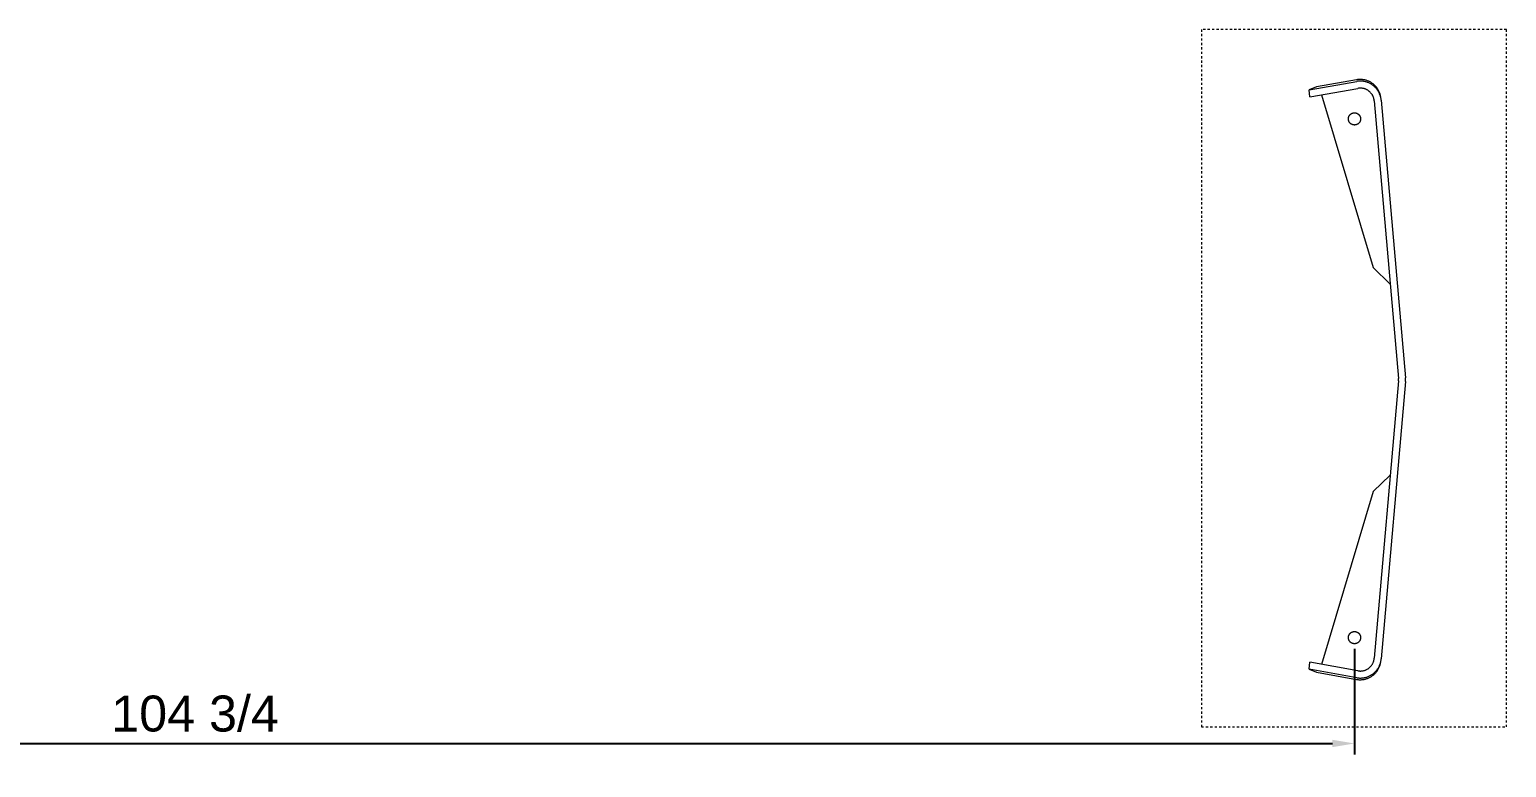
# Model space of a CAD drawing. Header units: inches. Extents: x -9 to 197, y 0 to 134.
# Drawn here: x 52.8 to 119.5, y -0.2 to 33.1 of the extents above; entities that cross this region are included whole.
import ezdxf

# ---------------------------------------------------------------- set-up
doc = ezdxf.new("R2010")
doc.units = ezdxf.units.IN
doc.linetypes.add('HIDDEN', pattern=[1.905, 1.27, -0.635])
for name, color, linetype, lineweight in [('ZANO_R', 7, 'Continuous', 0), ('ZANO_R_przerywana', 250, 'HIDDEN', 0), ('ZANO_W', 1, 'Continuous', 0)]:
    doc.layers.add(name, color=color, linetype=linetype, lineweight=lineweight)
doc.styles.get("Standard").update_dxf_attribs({"font": 'arial.ttf'})
doc.dimstyles.new('amerykanie', dxfattribs={"dimtxt": 50, "dimasz": 50, "dimexe": 0.5, "dimexo": 0.5, "dimgap": 1, "dimtad": 1, "dimdec": 0, "dimzin": 0, "dimlunit": 5, "dimtxsty": 'Standard', "dimcen": 0.09, "dimclrd": 1, "dimclre": 1, "dimclrt": 1, "dimazin": 0, "dimtfac": 1, "dimtdec": 0, "dimtmove": 0, "dimatfit": 3, "dimfxl": 1, "dimtzin": 0, "dimarcsym": 1})

# ---------------------------------------------------------------- blocks, each defined once
blk = doc.blocks.new('*D396')
at = {"layer": 'ZANO_W', "color": 1, "lineweight": -2}
for p, q in [((7.88, 5.131), (7.88, 0.351)), ((112.644, 5.132), (112.644, 0.351)), ((8.88, 0.851), (111.644, 0.851))]:
    blk.add_line(p, q, dxfattribs=at)
at = {"layer": 'ZANO_W', "color": 1}
for points in [[(8.88, 1.018), (8.88, 0.684), (7.88, 0.851)], [(111.644, 0.684), (111.644, 1.018), (112.644, 0.851)]]:
    blk.add_solid(points, dxfattribs=at)
at = {"layer": 'ZANO_W', "color": 1, "insert": (60.262, 2.192), "char_height": 1.625, "attachment_point": 5}
blk.add_mtext('104 3/4', dxfattribs=at)

msp = doc.modelspace()

# ---------------------------------------------------------------- linework, layer by layer
at = {"layer": 'ZANO_R'}
for p, q in [((110.59121, 30.36958), (112.74469, 30.75025)), ((112.73798, 30.82695), (110.93279, 30.503)), ((112.75005, 30.82893), (112.73798, 30.82695)), ((112.77701, 30.75531), (112.74469, 30.75025)), ((112.78239, 30.83348), (112.75005, 30.82893)), ((112.80949, 30.75924), (112.77701, 30.75531)), ((112.81487, 30.83692), (112.78239, 30.83348)), ((112.84208, 30.76205), (112.80949, 30.75924)), ((112.84744, 30.83923), (112.81487, 30.83692)), ((112.87476, 30.76373), (112.84208, 30.76205)), ((112.88008, 30.84042), (112.84744, 30.83923)), ((112.90747, 30.76428), (112.87476, 30.76373)), ((112.91274, 30.84049), (112.88008, 30.84042)), ((112.94018, 30.7637), (112.90747, 30.76428)), ((112.94538, 30.83943), (112.91274, 30.84049)), ((112.97285, 30.762), (112.94018, 30.7637)), ((112.97797, 30.83726), (112.94538, 30.83943)), ((113.00544, 30.75916), (112.97285, 30.762)), ((113.01046, 30.83396), (112.97797, 30.83726)), ((113.03792, 30.7552), (113.00544, 30.75916)), ((113.04281, 30.82954), (113.01046, 30.83396)), ((113.07024, 30.75012), (113.03792, 30.7552)), ((113.075, 30.82402), (113.04281, 30.82954)), ((113.10236, 30.74392), (113.07024, 30.75012)), ((113.10698, 30.81739), (113.075, 30.82402)), ((113.13426, 30.73662), (113.10236, 30.74392)), ((113.13871, 30.80967), (113.10698, 30.81739)), ((113.16588, 30.72823), (113.13426, 30.73662)), ((113.17016, 30.80086), (113.13871, 30.80967)), ((113.19719, 30.71874), (113.16588, 30.72823)), ((113.20128, 30.79097), (113.17016, 30.80086)), ((113.22815, 30.70818), (113.19719, 30.71874)), ((113.23205, 30.78002), (113.20128, 30.79097)), ((113.25873, 30.69656), (113.22815, 30.70818)), ((113.26242, 30.76801), (113.23205, 30.78002)), ((113.28889, 30.68388), (113.25873, 30.69656)), ((113.29236, 30.75497), (113.26242, 30.76801)), ((113.32184, 30.7409), (113.29236, 30.75497)), ((113.35081, 30.72583), (113.32184, 30.7409)), ((113.37925, 30.70977), (113.35081, 30.72583)), ((113.40711, 30.69275), (113.37925, 30.70977)), ((110.93279, 30.503), (110.59121, 30.36958)), ((110.63099, 30.05517), (110.59121, 30.36958)), ((110.63099, 30.05517), (112.79952, 30.43851)), ((111.15081, 30.14706), (113.49351, 22.34751)), ((112.82107, 30.44187), (112.79952, 30.43851)), ((112.84272, 30.4445), (112.82107, 30.44187)), ((112.86445, 30.44637), (112.84272, 30.4445)), ((112.88623, 30.44749), (112.86445, 30.44637)), ((112.90804, 30.44786), (112.88623, 30.44749)), ((112.92985, 30.44747), (112.90804, 30.44786)), ((112.95163, 30.44633), (112.92985, 30.44747)), ((112.97336, 30.44444), (112.95163, 30.44633)), ((112.99501, 30.4418), (112.97336, 30.44444)), ((113.01655, 30.43841), (112.99501, 30.4418)), ((113.03797, 30.43429), (113.01655, 30.43841)), ((113.05923, 30.42942), (113.03797, 30.43429)), ((113.08031, 30.42382), (113.05923, 30.42942)), ((113.10118, 30.4175), (113.08031, 30.42382)), ((113.12183, 30.41046), (113.10118, 30.4175)), ((113.14222, 30.40271), (113.12183, 30.41046)), ((113.16232, 30.39426), (113.14222, 30.40271)), ((113.18213, 30.38512), (113.16232, 30.39426)), ((113.2016, 30.3753), (113.18213, 30.38512)), ((113.22073, 30.36481), (113.2016, 30.3753)), ((113.23948, 30.35368), (113.22073, 30.36481)), ((113.25784, 30.34189), (113.23948, 30.35368)), ((113.27577, 30.32949), (113.25784, 30.34189)), ((113.29327, 30.31647), (113.27577, 30.32949)), ((113.3186, 30.67017), (113.28889, 30.68388)), ((113.31031, 30.30285), (113.29327, 30.31647)), ((113.32687, 30.28865), (113.31031, 30.30285)), ((113.34781, 30.65545), (113.3186, 30.67017)), ((113.34292, 30.27389), (113.32687, 30.28865)), ((113.35846, 30.25858), (113.34292, 30.27389)), ((113.3765, 30.63972), (113.34781, 30.65545)), ((113.37346, 30.24275), (113.35846, 30.25858)), ((113.3879, 30.22641), (113.37346, 30.24275)), ((113.40463, 30.62301), (113.3765, 30.63972)), ((113.40177, 30.20957), (113.3879, 30.22641)), ((113.41505, 30.19227), (113.40177, 30.20957)), ((113.43216, 30.60534), (113.40463, 30.62301)), ((113.43438, 30.67477), (113.40711, 30.69275)), ((113.42773, 30.17452), (113.41505, 30.19227)), ((113.43978, 30.15635), (113.42773, 30.17452)), ((113.45907, 30.58673), (113.43216, 30.60534)), ((113.46101, 30.65587), (113.43438, 30.67477)), ((113.4512, 30.13776), (113.43978, 30.15635)), ((113.46197, 30.1188), (113.4512, 30.13776)), ((113.48532, 30.5672), (113.45907, 30.58673)), ((113.48698, 30.63606), (113.46101, 30.65587)), ((113.47208, 30.09947), (113.46197, 30.1188)), ((113.48151, 30.0798), (113.47208, 30.09947)), ((113.49026, 30.05982), (113.48151, 30.0798)), ((113.51087, 30.54677), (113.48532, 30.5672)), ((113.51224, 30.61537), (113.48698, 30.63606)), ((113.49831, 30.03956), (113.49026, 30.05982)), ((113.50566, 30.01902), (113.49831, 30.03956)), ((113.53571, 30.52548), (113.51087, 30.54677)), ((113.53678, 30.59382), (113.51224, 30.61537)), ((113.55979, 30.50333), (113.53571, 30.52548)), ((113.56057, 30.57144), (113.53678, 30.59382)), ((113.5831, 30.48037), (113.55979, 30.50333)), ((113.58357, 30.54826), (113.56057, 30.57144)), ((113.6056, 30.45662), (113.5831, 30.48037)), ((113.60576, 30.5243), (113.58357, 30.54826)), ((113.62726, 30.43211), (113.6056, 30.45662)), ((113.62712, 30.49959), (113.60576, 30.5243)), ((113.64761, 30.47416), (113.62712, 30.49959)), ((113.64807, 30.40686), (113.62726, 30.43211)), ((113.66721, 30.44804), (113.64761, 30.47416)), ((113.66799, 30.38091), (113.64807, 30.40686)), ((113.6859, 30.42126), (113.66721, 30.44804)), ((113.687, 30.35428), (113.66799, 30.38091)), ((113.70366, 30.39386), (113.6859, 30.42126)), ((113.70508, 30.32701), (113.687, 30.35428)), ((113.72047, 30.36585), (113.70366, 30.39386)), ((113.72221, 30.29914), (113.70508, 30.32701)), ((113.7363, 30.33729), (113.72047, 30.36585)), ((113.73836, 30.27069), (113.72221, 30.29914)), ((113.75115, 30.3082), (113.7363, 30.33729)), ((113.75353, 30.2417), (113.73836, 30.27069)), ((113.76498, 30.27862), (113.75115, 30.3082)), ((113.76768, 30.2122), (113.75353, 30.2417)), ((113.77779, 30.24858), (113.76498, 30.27862)), ((113.7808, 30.18223), (113.76768, 30.2122)), ((113.78955, 30.21811), (113.77779, 30.24858)), ((113.79288, 30.15183), (113.7808, 30.18223)), ((113.80026, 30.18726), (113.78955, 30.21811)), ((113.80391, 30.12103), (113.79288, 30.15183)), ((113.8099, 30.15606), (113.80026, 30.18726)), ((113.81386, 30.08986), (113.80391, 30.12103)), ((113.81847, 30.12454), (113.8099, 30.15606)), ((113.82273, 30.05837), (113.81386, 30.08986)), ((113.82594, 30.09275), (113.81847, 30.12454)), ((113.8305, 30.02659), (113.82273, 30.05837)), ((113.83232, 30.06072), (113.82594, 30.09275)), ((113.5123, 29.99824), (113.50566, 30.01902)), ((113.51821, 29.97725), (113.5123, 29.99824)), ((113.5234, 29.95606), (113.51821, 29.97725)), ((113.52784, 29.93471), (113.5234, 29.95606)), ((113.53155, 29.91322), (113.52784, 29.93471)), ((113.53452, 29.89161), (113.53155, 29.91322)), ((113.53673, 29.86991), (113.53452, 29.89161)), ((113.53673, 29.86991), (114.63292, 17.34048)), ((113.83718, 29.99456), (113.8305, 30.02659)), ((113.84274, 29.96232), (113.83718, 29.99456)), ((113.84719, 29.92991), (113.84274, 29.96232)), ((113.8495, 29.90887), (113.84364, 29.97582)), ((113.85051, 29.89736), (113.84719, 29.92991)), ((113.85051, 29.89736), (114.94669, 17.36793)), ((112.36851, 29.05776), (112.36867, 29.06717)), ((112.36867, 29.04835), (112.36851, 29.05776)), ((112.36867, 29.06717), (112.36915, 29.07656)), ((112.36915, 29.03895), (112.36867, 29.04835)), ((112.36915, 29.07656), (112.36995, 29.08594)), ((112.36995, 29.02957), (112.36915, 29.03895)), ((112.36995, 29.08594), (112.37107, 29.09528)), ((112.37107, 29.02023), (112.36995, 29.02957)), ((112.37107, 29.09528), (112.37251, 29.10458)), ((112.37251, 29.01093), (112.37107, 29.02023)), ((112.37251, 29.10458), (112.37427, 29.11383)), ((112.37427, 29.00168), (112.37251, 29.01093)), ((112.37427, 29.11383), (112.37634, 29.12301)), ((112.37634, 28.9925), (112.37427, 29.00168)), ((112.37634, 29.12301), (112.37873, 29.13211)), ((112.37873, 28.9834), (112.37634, 28.9925)), ((112.37873, 29.13211), (112.38142, 29.14113)), ((112.38142, 28.97438), (112.37873, 28.9834)), ((112.38142, 29.14113), (112.38442, 29.15005)), ((112.38442, 28.96546), (112.38142, 28.97438)), ((112.38442, 29.15005), (112.38772, 29.15886)), ((112.38772, 28.95665), (112.38442, 28.96546)), ((112.38772, 29.15886), (112.39132, 29.16756)), ((112.39132, 28.94796), (112.38772, 28.95665)), ((112.39132, 29.16756), (112.39522, 29.17612)), ((112.39522, 28.93939), (112.39132, 28.94796)), ((112.39522, 29.17612), (112.39941, 29.18455)), ((112.39941, 28.93096), (112.39522, 28.93939)), ((112.39941, 29.18455), (112.40388, 29.19283)), ((112.40388, 28.92268), (112.39941, 28.93096)), ((112.40388, 29.19283), (112.40863, 29.20095)), ((112.40863, 28.91456), (112.40388, 28.92268)), ((112.40863, 29.20095), (112.41365, 29.20891)), ((112.41365, 28.9066), (112.40863, 28.91456)), ((112.41365, 29.20891), (112.41895, 29.21669)), ((112.41895, 28.89882), (112.41365, 28.9066)), ((112.41895, 29.21669), (112.42451, 29.22429)), ((112.42451, 28.89123), (112.41895, 28.89882)), ((112.42451, 29.22429), (112.43032, 29.23169)), ((112.43032, 28.88383), (112.42451, 28.89123)), ((112.43032, 29.23169), (112.43638, 29.23888)), ((112.43638, 28.87663), (112.43032, 28.88383)), ((112.43638, 29.23888), (112.44269, 29.24587)), ((112.44269, 28.86964), (112.43638, 28.87663)), ((112.44269, 29.24587), (112.44923, 29.25264)), ((112.44923, 28.86288), (112.44269, 28.86964)), ((112.44923, 29.25264), (112.456, 29.25918)), ((112.456, 28.85634), (112.44923, 28.86288)), ((112.456, 29.25918), (112.46298, 29.26548)), ((112.46298, 28.85003), (112.456, 28.85634)), ((112.46298, 29.26548), (112.47018, 29.27154)), ((112.47018, 28.84397), (112.46298, 28.85003)), ((112.47018, 29.27154), (112.47758, 29.27736)), ((112.47758, 28.83815), (112.47018, 28.84397)), ((112.47758, 29.27736), (112.48517, 29.28292)), ((112.48517, 28.8326), (112.47758, 28.83815)), ((112.48517, 29.28292), (112.49295, 29.28821)), ((112.49295, 28.8273), (112.48517, 28.8326)), ((112.49295, 29.28821), (112.50091, 29.29324)), ((112.50091, 28.82228), (112.49295, 28.8273)), ((112.50091, 29.29324), (112.50903, 29.29799)), ((112.50903, 28.81752), (112.50091, 28.82228)), ((112.50903, 29.29799), (112.51731, 29.30246)), ((112.51731, 28.81305), (112.50903, 28.81752)), ((112.51731, 29.30246), (112.52574, 29.30665)), ((112.52574, 28.80887), (112.51731, 28.81305)), ((112.52574, 29.30665), (112.53431, 29.31054)), ((112.53431, 28.80497), (112.52574, 28.80887)), ((112.53431, 29.31054), (112.543, 29.31414)), ((112.543, 28.80137), (112.53431, 28.80497)), ((112.543, 29.31414), (112.55182, 29.31745)), ((112.55182, 28.79807), (112.543, 28.80137)), ((112.55182, 29.31745), (112.56074, 29.32045)), ((112.56074, 28.79507), (112.55182, 28.79807)), ((112.56074, 29.32045), (112.56975, 29.32314)), ((112.56975, 28.79237), (112.56074, 28.79507)), ((112.56975, 29.32314), (112.57886, 29.32552)), ((112.57886, 28.78999), (112.56975, 28.79237)), ((112.57886, 29.32552), (112.58804, 29.32759)), ((112.58804, 28.78792), (112.57886, 28.78999)), ((112.58804, 29.32759), (112.59728, 29.32935)), ((112.59728, 28.78616), (112.58804, 28.78792)), ((112.59728, 29.32935), (112.60658, 29.33079)), ((112.60658, 28.78472), (112.59728, 28.78616)), ((112.60658, 29.33079), (112.61592, 29.33191)), ((112.61592, 28.7836), (112.60658, 28.78472)), ((112.61592, 29.33191), (112.6253, 29.33272)), ((112.6253, 28.7828), (112.61592, 28.7836)), ((112.6253, 29.33272), (112.6347, 29.3332)), ((112.6347, 28.78231), (112.6253, 28.7828)), ((112.6347, 29.3332), (112.64411, 29.33336)), ((112.64411, 28.78215), (112.6347, 28.78231)), ((112.64411, 29.33336), (112.65352, 29.3332)), ((112.65352, 28.78231), (112.64411, 28.78215)), ((112.65352, 29.3332), (112.66292, 29.33272)), ((112.66292, 28.7828), (112.65352, 28.78231)), ((112.66292, 29.33272), (112.67229, 29.33191)), ((112.67229, 28.7836), (112.66292, 28.7828)), ((112.67229, 29.33191), (112.68164, 29.33079)), ((112.68164, 28.78472), (112.67229, 28.7836)), ((112.68164, 29.33079), (112.69094, 29.32935)), ((112.69094, 28.78616), (112.68164, 28.78472)), ((112.69094, 29.32935), (112.70018, 29.32759)), ((112.70018, 28.78792), (112.69094, 28.78616)), ((112.70018, 29.32759), (112.70936, 29.32552)), ((112.70936, 28.78999), (112.70018, 28.78792)), ((112.70936, 29.32552), (112.71847, 29.32314)), ((112.71847, 28.79237), (112.70936, 28.78999)), ((112.71847, 29.32314), (112.72748, 29.32045)), ((112.72748, 28.79507), (112.71847, 28.79237)), ((112.72748, 29.32045), (112.7364, 29.31745)), ((112.7364, 28.79807), (112.72748, 28.79507)), ((112.7364, 29.31745), (112.74522, 29.31414)), ((112.74522, 28.80137), (112.7364, 28.79807)), ((112.74522, 29.31414), (112.75391, 29.31054)), ((112.75391, 28.80497), (112.74522, 28.80137)), ((112.75391, 29.31054), (112.76248, 29.30665)), ((112.76248, 28.80887), (112.75391, 28.80497)), ((112.76248, 29.30665), (112.7709, 29.30246)), ((112.7709, 28.81305), (112.76248, 28.80887)), ((112.7709, 29.30246), (112.77918, 29.29799)), ((112.77918, 28.81752), (112.7709, 28.81305)), ((112.77918, 29.29799), (112.78731, 29.29324)), ((112.78731, 28.82228), (112.77918, 28.81752)), ((112.78731, 29.29324), (112.79526, 29.28821)), ((112.79526, 28.8273), (112.78731, 28.82228)), ((112.79526, 29.28821), (112.80304, 29.28292)), ((112.80304, 28.8326), (112.79526, 28.8273)), ((112.80304, 29.28292), (112.81064, 29.27736)), ((112.81064, 28.83815), (112.80304, 28.8326)), ((112.81064, 29.27736), (112.81804, 29.27154)), ((112.81804, 28.84397), (112.81064, 28.83815)), ((112.81804, 29.27154), (112.82524, 29.26548)), ((112.82524, 28.85003), (112.81804, 28.84397)), ((112.82524, 29.26548), (112.83222, 29.25918)), ((112.83222, 28.85634), (112.82524, 28.85003)), ((112.83222, 29.25918), (112.83899, 29.25264)), ((112.83899, 28.86288), (112.83222, 28.85634)), ((112.83899, 29.25264), (112.84553, 29.24587)), ((112.84553, 28.86964), (112.83899, 28.86288)), ((112.84553, 29.24587), (112.85183, 29.23888)), ((112.85183, 28.87663), (112.84553, 28.86964)), ((112.85183, 29.23888), (112.8579, 29.23169)), ((112.8579, 28.88383), (112.85183, 28.87663)), ((112.8579, 29.23169), (112.86371, 29.22429)), ((112.86371, 28.89123), (112.8579, 28.88383)), ((112.86371, 29.22429), (112.86927, 29.21669)), ((112.86927, 28.89882), (112.86371, 28.89123)), ((112.86927, 29.21669), (112.87456, 29.20891)), ((112.87456, 28.9066), (112.86927, 28.89882)), ((112.87456, 29.20891), (112.87959, 29.20095)), ((112.87959, 28.91456), (112.87456, 28.9066)), ((112.87959, 29.20095), (112.88434, 29.19283)), ((112.88434, 28.92268), (112.87959, 28.91456)), ((112.88434, 29.19283), (112.88881, 29.18455)), ((112.88881, 28.93096), (112.88434, 28.92268)), ((112.88881, 29.18455), (112.893, 29.17612)), ((112.893, 28.93939), (112.88881, 28.93096)), ((112.893, 29.17612), (112.8969, 29.16756)), ((112.8969, 28.94796), (112.893, 28.93939)), ((112.8969, 29.16756), (112.9005, 29.15886)), ((112.9005, 28.95665), (112.8969, 28.94796)), ((112.9005, 29.15886), (112.9038, 29.15005)), ((112.9038, 28.96546), (112.9005, 28.95665)), ((112.9038, 29.15005), (112.9068, 29.14113)), ((112.9068, 28.97438), (112.9038, 28.96546)), ((112.9068, 29.14113), (112.90949, 29.13211)), ((112.90949, 28.9834), (112.9068, 28.97438)), ((112.90949, 29.13211), (112.91188, 29.12301)), ((112.91188, 28.9925), (112.90949, 28.9834)), ((112.91188, 29.12301), (112.91395, 29.11383)), ((112.91395, 29.00168), (112.91188, 28.9925)), ((112.91395, 29.11383), (112.9157, 29.10458)), ((112.9157, 29.01093), (112.91395, 29.00168)), ((112.9157, 29.10458), (112.91714, 29.09528)), ((112.91714, 29.02023), (112.9157, 29.01093)), ((112.91714, 29.09528), (112.91827, 29.08594)), ((112.91827, 29.02957), (112.91714, 29.02023)), ((112.91827, 29.08594), (112.91907, 29.07656)), ((112.91907, 29.03895), (112.91827, 29.02957)), ((112.91907, 29.07656), (112.91955, 29.06717)), ((112.91955, 29.04835), (112.91907, 29.03895)), ((112.91955, 29.06717), (112.91971, 29.05776)), ((112.91971, 29.05776), (112.91955, 29.04835)), ((113.49351, 22.34751), (114.26023, 21.60035)), ((114.94869, 17.34052), (114.94669, 17.36793)), ((114.63292, 17.23067), (113.53673, 4.70124)), ((114.94669, 17.20322), (113.85051, 4.67379)), ((114.63425, 17.3222), (114.63292, 17.34048)), ((114.63292, 17.23067), (114.63425, 17.24895)), ((114.63505, 17.3039), (114.63425, 17.3222)), ((114.63425, 17.24895), (114.63505, 17.26725)), ((114.63531, 17.28558), (114.63505, 17.3039)), ((114.63505, 17.26725), (114.63531, 17.28558)), ((114.94669, 17.20322), (114.94869, 17.23063)), ((114.94989, 17.31306), (114.94869, 17.34052)), ((114.94869, 17.23063), (114.94989, 17.25809)), ((114.95029, 17.28558), (114.94989, 17.31306)), ((114.94989, 17.25809), (114.95029, 17.28558)), ((113.49351, 12.22364), (114.26023, 12.9708)), ((113.49351, 12.22364), (111.15081, 4.42409)), ((112.36851, 5.63151), (112.36867, 5.64092)), ((112.36867, 5.6221), (112.36851, 5.63151)), ((112.36867, 5.64092), (112.36915, 5.65032)), ((112.36915, 5.6127), (112.36867, 5.6221)), ((112.36915, 5.65032), (112.36995, 5.6597)), ((112.36995, 5.60333), (112.36915, 5.6127)), ((112.36995, 5.6597), (112.37107, 5.66904)), ((112.37107, 5.59398), (112.36995, 5.60333)), ((112.37107, 5.66904), (112.37251, 5.67834)), ((112.37251, 5.58468), (112.37107, 5.59398)), ((112.37251, 5.67834), (112.37427, 5.68758)), ((112.37427, 5.57544), (112.37251, 5.58468)), ((112.37427, 5.68758), (112.37634, 5.69676)), ((112.37634, 5.56626), (112.37427, 5.57544)), ((112.37634, 5.69676), (112.37873, 5.70587)), ((112.37873, 5.55715), (112.37634, 5.56626)), ((112.37873, 5.70587), (112.38142, 5.71489)), ((112.38142, 5.54814), (112.37873, 5.55715)), ((112.38142, 5.71489), (112.38442, 5.7238)), ((112.38442, 5.53922), (112.38142, 5.54814)), ((112.38442, 5.7238), (112.38772, 5.73262)), ((112.38772, 5.53041), (112.38442, 5.53922)), ((112.38772, 5.73262), (112.39132, 5.74131)), ((112.39132, 5.52171), (112.38772, 5.53041)), ((112.39132, 5.74131), (112.39522, 5.74988)), ((112.39522, 5.51314), (112.39132, 5.52171)), ((112.39522, 5.74988), (112.39941, 5.75831)), ((112.39941, 5.50472), (112.39522, 5.51314)), ((112.39941, 5.75831), (112.40388, 5.76659)), ((112.40388, 5.49644), (112.39941, 5.50472)), ((112.40388, 5.76659), (112.40863, 5.77471)), ((112.40863, 5.48831), (112.40388, 5.49644)), ((112.40863, 5.77471), (112.41365, 5.78267)), ((112.41365, 5.48036), (112.40863, 5.48831)), ((112.41365, 5.78267), (112.41895, 5.79045)), ((112.41895, 5.47258), (112.41365, 5.48036)), ((112.41895, 5.79045), (112.42451, 5.79804)), ((112.42451, 5.46498), (112.41895, 5.47258)), ((112.42451, 5.79804), (112.43032, 5.80544)), ((112.43032, 5.45758), (112.42451, 5.46498)), ((112.43032, 5.80544), (112.43638, 5.81264)), ((112.43638, 5.45038), (112.43032, 5.45758)), ((112.43638, 5.81264), (112.44269, 5.81962)), ((112.44269, 5.4434), (112.43638, 5.45038)), ((112.44269, 5.81962), (112.44923, 5.82639)), ((112.44923, 5.43663), (112.44269, 5.4434)), ((112.44923, 5.82639), (112.456, 5.83293)), ((112.456, 5.43009), (112.44923, 5.43663)), ((112.456, 5.83293), (112.46298, 5.83924)), ((112.46298, 5.42379), (112.456, 5.43009)), ((112.46298, 5.83924), (112.47018, 5.8453)), ((112.47018, 5.41772), (112.46298, 5.42379)), ((112.47018, 5.8453), (112.47758, 5.85111)), ((112.47758, 5.41191), (112.47018, 5.41772)), ((112.47758, 5.85111), (112.48517, 5.85667)), ((112.48517, 5.40635), (112.47758, 5.41191)), ((112.48517, 5.85667), (112.49295, 5.86197)), ((112.49295, 5.40106), (112.48517, 5.40635)), ((112.49295, 5.86197), (112.50091, 5.86699)), ((112.50091, 5.39603), (112.49295, 5.40106)), ((112.50091, 5.86699), (112.50903, 5.87174)), ((112.50903, 5.39128), (112.50091, 5.39603)), ((112.50903, 5.87174), (112.51731, 5.87621)), ((112.51731, 5.38681), (112.50903, 5.39128)), ((112.51731, 5.87621), (112.52574, 5.8804)), ((112.52574, 5.38262), (112.51731, 5.38681)), ((112.52574, 5.8804), (112.53431, 5.8843)), ((112.53431, 5.37873), (112.52574, 5.38262)), ((112.53431, 5.8843), (112.543, 5.8879)), ((112.543, 5.37512), (112.53431, 5.37873)), ((112.543, 5.8879), (112.55182, 5.8912)), ((112.55182, 5.37182), (112.543, 5.37512)), ((112.55182, 5.8912), (112.56074, 5.8942)), ((112.56074, 5.36882), (112.55182, 5.37182)), ((112.56074, 5.8942), (112.56975, 5.89689)), ((112.56975, 5.36613), (112.56074, 5.36882)), ((112.56975, 5.89689), (112.57886, 5.89928)), ((112.57886, 5.36374), (112.56975, 5.36613)), ((112.57886, 5.89928), (112.58804, 5.90135)), ((112.58804, 5.36167), (112.57886, 5.36374)), ((112.58804, 5.90135), (112.59728, 5.90311)), ((112.59728, 5.35992), (112.58804, 5.36167)), ((112.59728, 5.90311), (112.60658, 5.90455)), ((112.60658, 5.35848), (112.59728, 5.35992)), ((112.60658, 5.90455), (112.61592, 5.90567)), ((112.61592, 5.35735), (112.60658, 5.35848)), ((112.61592, 5.90567), (112.6253, 5.90647)), ((112.6253, 5.35655), (112.61592, 5.35735)), ((112.6253, 5.90647), (112.6347, 5.90695)), ((112.6347, 5.35607), (112.6253, 5.35655)), ((112.6347, 5.90695), (112.64411, 5.90711)), ((112.64411, 5.35591), (112.6347, 5.35607)), ((112.64411, 5.90711), (112.65352, 5.90695)), ((112.65352, 5.35607), (112.64411, 5.35591)), ((112.65352, 5.90695), (112.66292, 5.90647)), ((112.66292, 5.35655), (112.65352, 5.35607)), ((112.66292, 5.90647), (112.67229, 5.90567)), ((112.67229, 5.35735), (112.66292, 5.35655)), ((112.67229, 5.90567), (112.68164, 5.90455)), ((112.68164, 5.35848), (112.67229, 5.35735)), ((112.68164, 5.90455), (112.69094, 5.90311)), ((112.69094, 5.35992), (112.68164, 5.35848)), ((112.69094, 5.90311), (112.70018, 5.90135)), ((112.70018, 5.36167), (112.69094, 5.35992)), ((112.70018, 5.90135), (112.70936, 5.89928)), ((112.70936, 5.36374), (112.70018, 5.36167)), ((112.70936, 5.89928), (112.71847, 5.89689)), ((112.71847, 5.36613), (112.70936, 5.36374)), ((112.71847, 5.89689), (112.72748, 5.8942)), ((112.72748, 5.36882), (112.71847, 5.36613)), ((112.72748, 5.8942), (112.7364, 5.8912)), ((112.7364, 5.37182), (112.72748, 5.36882)), ((112.7364, 5.8912), (112.74522, 5.8879)), ((112.74522, 5.37512), (112.7364, 5.37182)), ((112.74522, 5.8879), (112.75391, 5.8843)), ((112.75391, 5.37873), (112.74522, 5.37512)), ((112.75391, 5.8843), (112.76248, 5.8804)), ((112.76248, 5.38262), (112.75391, 5.37873)), ((112.76248, 5.8804), (112.7709, 5.87621)), ((112.7709, 5.38681), (112.76248, 5.38262)), ((112.7709, 5.87621), (112.77918, 5.87174)), ((112.77918, 5.39128), (112.7709, 5.38681)), ((112.77918, 5.87174), (112.78731, 5.86699)), ((112.78731, 5.39603), (112.77918, 5.39128)), ((112.78731, 5.86699), (112.79526, 5.86197)), ((112.79526, 5.40106), (112.78731, 5.39603)), ((112.79526, 5.86197), (112.80304, 5.85667)), ((112.80304, 5.40635), (112.79526, 5.40106)), ((112.80304, 5.85667), (112.81064, 5.85111)), ((112.81064, 5.41191), (112.80304, 5.40635)), ((112.81064, 5.85111), (112.81804, 5.8453)), ((112.81804, 5.41772), (112.81064, 5.41191)), ((112.81804, 5.8453), (112.82524, 5.83924)), ((112.82524, 5.42379), (112.81804, 5.41772)), ((112.82524, 5.83924), (112.83222, 5.83293)), ((112.83222, 5.43009), (112.82524, 5.42379)), ((112.83222, 5.83293), (112.83899, 5.82639)), ((112.83899, 5.43663), (112.83222, 5.43009)), ((112.83899, 5.82639), (112.84553, 5.81962)), ((112.84553, 5.4434), (112.83899, 5.43663)), ((112.84553, 5.81962), (112.85183, 5.81264)), ((112.85183, 5.45038), (112.84553, 5.4434)), ((112.85183, 5.81264), (112.8579, 5.80544)), ((112.8579, 5.45758), (112.85183, 5.45038)), ((112.8579, 5.80544), (112.86371, 5.79804)), ((112.86371, 5.46498), (112.8579, 5.45758)), ((112.86371, 5.79804), (112.86927, 5.79045)), ((112.86927, 5.47258), (112.86371, 5.46498)), ((112.86927, 5.79045), (112.87456, 5.78267)), ((112.87456, 5.48036), (112.86927, 5.47258)), ((112.87456, 5.78267), (112.87959, 5.77471)), ((112.87959, 5.48831), (112.87456, 5.48036)), ((112.87959, 5.77471), (112.88434, 5.76659)), ((112.88434, 5.49644), (112.87959, 5.48831)), ((112.88434, 5.76659), (112.88881, 5.75831)), ((112.88881, 5.50472), (112.88434, 5.49644)), ((112.88881, 5.75831), (112.893, 5.74988)), ((112.893, 5.51314), (112.88881, 5.50472)), ((112.893, 5.74988), (112.8969, 5.74131)), ((112.8969, 5.52171), (112.893, 5.51314)), ((112.8969, 5.74131), (112.9005, 5.73262)), ((112.9005, 5.53041), (112.8969, 5.52171)), ((112.9005, 5.73262), (112.9038, 5.7238)), ((112.9038, 5.53922), (112.9005, 5.53041)), ((112.9038, 5.7238), (112.9068, 5.71489)), ((112.9068, 5.54814), (112.9038, 5.53922)), ((112.9068, 5.71489), (112.90949, 5.70587)), ((112.90949, 5.55715), (112.9068, 5.54814)), ((112.90949, 5.70587), (112.91188, 5.69676)), ((112.91188, 5.56626), (112.90949, 5.55715)), ((112.91188, 5.69676), (112.91395, 5.68758)), ((112.91395, 5.57544), (112.91188, 5.56626)), ((112.91395, 5.68758), (112.9157, 5.67834)), ((112.9157, 5.58468), (112.91395, 5.57544)), ((112.9157, 5.67834), (112.91714, 5.66904)), ((112.91714, 5.59398), (112.9157, 5.58468)), ((112.91714, 5.66904), (112.91827, 5.6597)), ((112.91827, 5.60333), (112.91714, 5.59398)), ((112.91827, 5.6597), (112.91907, 5.65032)), ((112.91907, 5.6127), (112.91827, 5.60333)), ((112.91907, 5.65032), (112.91955, 5.64092)), ((112.91955, 5.6221), (112.91907, 5.6127)), ((112.91955, 5.64092), (112.91971, 5.63151)), ((112.91971, 5.63151), (112.91955, 5.6221)), ((113.53155, 4.65793), (113.53452, 4.67954)), ((113.53452, 4.67954), (113.53673, 4.70124)), ((113.84719, 4.64124), (113.85051, 4.67379)), ((110.59121, 4.20158), (110.63099, 4.51598)), ((112.74469, 3.8209), (110.59121, 4.20158)), ((110.59121, 4.20158), (110.93279, 4.06815)), ((112.79952, 4.13265), (110.63099, 4.51598)), ((110.93279, 4.06815), (112.73798, 3.7442)), ((112.79952, 4.13265), (112.82107, 4.12928)), ((112.82107, 4.12928), (112.84272, 4.12666)), ((112.84272, 4.12666), (112.86445, 4.12478)), ((112.86445, 4.12478), (112.88623, 4.12366)), ((112.88623, 4.12366), (112.90804, 4.12329)), ((112.90804, 4.12329), (112.92985, 4.12368)), ((112.92985, 4.12368), (112.95163, 4.12482)), ((112.95163, 4.12482), (112.97336, 4.12671)), ((112.97336, 4.12671), (112.99501, 4.12935)), ((112.99501, 4.12935), (113.01655, 4.13274)), ((113.01655, 4.13274), (113.03797, 4.13687)), ((113.03797, 4.13687), (113.05923, 4.14173)), ((113.05923, 4.14173), (113.08031, 4.14733)), ((113.08031, 4.14733), (113.10118, 4.15366)), ((113.10118, 4.15366), (113.12183, 4.1607)), ((113.12183, 4.1607), (113.14222, 4.16845)), ((113.14222, 4.16845), (113.16232, 4.1769)), ((113.16232, 4.1769), (113.18213, 4.18603)), ((113.18213, 4.18603), (113.2016, 4.19585)), ((113.2016, 4.19585), (113.22073, 4.20634)), ((113.22073, 4.20634), (113.23948, 4.21748)), ((113.23948, 4.21748), (113.25784, 4.22926)), ((113.25784, 4.22926), (113.27577, 4.24167)), ((113.27577, 4.24167), (113.29327, 4.25469)), ((113.29327, 4.25469), (113.31031, 4.2683)), ((113.31031, 4.2683), (113.32687, 4.2825)), ((113.32687, 4.2825), (113.34292, 4.29726)), ((113.34292, 4.29726), (113.35846, 4.31257)), ((113.35846, 4.31257), (113.37346, 4.3284)), ((113.37346, 4.3284), (113.3879, 4.34474)), ((113.3879, 4.34474), (113.40177, 4.36158)), ((113.40177, 4.36158), (113.41505, 4.37888)), ((113.41505, 4.37888), (113.42773, 4.39663)), ((113.42773, 4.39663), (113.43978, 4.41481)), ((113.43978, 4.41481), (113.4512, 4.43339)), ((113.4512, 4.43339), (113.46197, 4.45236)), ((113.45907, 3.98443), (113.48532, 4.00396)), ((113.46197, 4.45236), (113.47208, 4.47168)), ((113.47208, 4.47168), (113.48151, 4.49135)), ((113.48151, 4.49135), (113.49026, 4.51133)), ((113.48532, 4.00396), (113.51087, 4.02438)), ((113.49026, 4.51133), (113.49831, 4.5316)), ((113.49831, 4.5316), (113.50566, 4.55213)), ((113.50566, 4.55213), (113.5123, 4.57291)), ((113.51087, 4.02438), (113.53571, 4.04568)), ((113.5123, 4.57291), (113.51821, 4.5939)), ((113.51821, 4.5939), (113.5234, 4.61509)), ((113.5234, 4.61509), (113.52784, 4.63644)), ((113.52784, 4.63644), (113.53155, 4.65793)), ((113.53571, 4.04568), (113.55979, 4.06782)), ((113.55979, 4.06782), (113.5831, 4.09078)), ((113.56057, 3.99971), (113.58357, 4.02289)), ((113.5831, 4.09078), (113.6056, 4.11453)), ((113.58357, 4.02289), (113.60576, 4.04685)), ((113.6056, 4.11453), (113.62726, 4.13904)), ((113.60576, 4.04685), (113.62712, 4.07156)), ((113.62712, 4.07156), (113.64761, 4.09699)), ((113.62726, 4.13904), (113.64807, 4.16429)), ((113.64761, 4.09699), (113.66721, 4.12311)), ((113.64807, 4.16429), (113.66799, 4.19025)), ((113.66721, 4.12311), (113.6859, 4.14989)), ((113.66799, 4.19025), (113.687, 4.21687)), ((113.6859, 4.14989), (113.70366, 4.1773)), ((113.687, 4.21687), (113.70508, 4.24414)), ((113.70366, 4.1773), (113.72047, 4.2053)), ((113.70508, 4.24414), (113.72221, 4.27201)), ((113.72047, 4.2053), (113.7363, 4.23386)), ((113.72221, 4.27201), (113.73836, 4.30046)), ((113.7363, 4.23386), (113.75115, 4.26295)), ((113.73836, 4.30046), (113.75353, 4.32945)), ((113.75115, 4.26295), (113.76498, 4.29253)), ((113.75353, 4.32945), (113.76768, 4.35895)), ((113.76498, 4.29253), (113.77779, 4.32258)), ((113.76768, 4.35895), (113.7808, 4.38892)), ((113.77779, 4.32258), (113.78955, 4.35304)), ((113.7808, 4.38892), (113.79288, 4.41932)), ((113.78955, 4.35304), (113.80026, 4.38389)), ((113.79288, 4.41932), (113.80391, 4.45013)), ((113.80026, 4.38389), (113.8099, 4.4151)), ((113.80391, 4.45013), (113.81386, 4.48129)), ((113.8099, 4.4151), (113.81847, 4.44661)), ((113.81386, 4.48129), (113.82273, 4.51278)), ((113.81847, 4.44661), (113.82594, 4.4784)), ((113.82273, 4.51278), (113.8305, 4.54456)), ((113.82594, 4.4784), (113.83232, 4.51043)), ((113.8305, 4.54456), (113.83718, 4.57659)), ((113.83718, 4.57659), (113.84274, 4.60883)), ((113.84274, 4.60883), (113.84719, 4.64124)), ((113.84364, 4.59533), (113.8495, 4.66228)), ((112.73798, 3.7442), (112.75005, 3.74222)), ((112.74469, 3.8209), (112.77701, 3.81584)), ((112.75005, 3.74222), (112.78239, 3.73767)), ((112.77701, 3.81584), (112.80949, 3.81191)), ((112.78239, 3.73767), (112.81487, 3.73424)), ((112.80949, 3.81191), (112.84208, 3.8091)), ((112.81487, 3.73424), (112.84744, 3.73192)), ((112.84208, 3.8091), (112.87476, 3.80742)), ((112.84744, 3.73192), (112.88008, 3.73073)), ((112.87476, 3.80742), (112.90747, 3.80687)), ((112.88008, 3.73073), (112.91274, 3.73066)), ((112.90747, 3.80687), (112.94018, 3.80745)), ((112.91274, 3.73066), (112.94538, 3.73172)), ((112.94018, 3.80745), (112.97285, 3.80916)), ((112.94538, 3.73172), (112.97797, 3.7339)), ((112.97285, 3.80916), (113.00544, 3.81199)), ((112.97797, 3.7339), (113.01046, 3.73719)), ((113.00544, 3.81199), (113.03792, 3.81595)), ((113.01046, 3.73719), (113.04281, 3.74161)), ((113.03792, 3.81595), (113.07024, 3.82103)), ((113.04281, 3.74161), (113.075, 3.74713)), ((113.07024, 3.82103), (113.10236, 3.82723)), ((113.075, 3.74713), (113.10698, 3.75376)), ((113.10236, 3.82723), (113.13426, 3.83453)), ((113.10698, 3.75376), (113.13871, 3.76148)), ((113.13426, 3.83453), (113.16588, 3.84293)), ((113.13871, 3.76148), (113.17016, 3.7703)), ((113.16588, 3.84293), (113.19719, 3.85241)), ((113.17016, 3.7703), (113.20128, 3.78018)), ((113.19719, 3.85241), (113.22815, 3.86297)), ((113.20128, 3.78018), (113.23205, 3.79114)), ((113.22815, 3.86297), (113.25873, 3.8746)), ((113.23205, 3.79114), (113.26242, 3.80314)), ((113.25873, 3.8746), (113.28889, 3.88727)), ((113.26242, 3.80314), (113.29236, 3.81618)), ((113.28889, 3.88727), (113.3186, 3.90098)), ((113.29236, 3.81618), (113.32184, 3.83025)), ((113.3186, 3.90098), (113.34781, 3.91571)), ((113.32184, 3.83025), (113.35081, 3.84532)), ((113.34781, 3.91571), (113.3765, 3.93143)), ((113.35081, 3.84532), (113.37925, 3.86138)), ((113.3765, 3.93143), (113.40463, 3.94814)), ((113.37925, 3.86138), (113.40711, 3.8784)), ((113.40463, 3.94814), (113.43216, 3.96581)), ((113.40711, 3.8784), (113.43438, 3.89638)), ((113.43216, 3.96581), (113.45907, 3.98443)), ((113.43438, 3.89638), (113.46101, 3.91528)), ((113.46101, 3.91528), (113.48698, 3.93509)), ((113.48698, 3.93509), (113.51224, 3.95578)), ((113.51224, 3.95578), (113.53678, 3.97733)), ((113.53678, 3.97733), (113.56057, 3.99971))]:
    msp.add_line(p, q, dxfattribs=at)
at = {"layer": 'ZANO_R_przerywana', "ltscale": 0.05}
for p, q in [((105.73002, 33.09337), (105.73002, 1.5959)), ((119.51016, 33.09337), (105.73002, 33.09337)), ((119.51016, 1.5959), (119.51016, 33.09337)), ((105.73002, 1.5959), (119.51016, 1.5959))]:
    msp.add_line(p, q, dxfattribs=at)

# ---------------------------------------------------------------- dimensions: what is measured, and where the dimension line sits
at = {"layer": 'ZANO_W'}
dim = msp.add_linear_dim(base=(112.64409, 0.85106), p1=(7.8799, 5.63149), p2=(112.64409, 5.6315), dimstyle='amerykanie', override={"dimtxt": 1.625, "dimasz": 1, "dimgap": 0.5, "dimdec": 4, "dimaunit": 1, "dimadec": 1, "dimtdec": 4, "dimtmove": 1, "dimfrac": 2}, dxfattribs=at)
dim.commit()
dim.dimension.update_dxf_attribs({"geometry": '*D396', "text_midpoint": (60.26199, 2.19182)})

doc.saveas('drawing.dxf')
